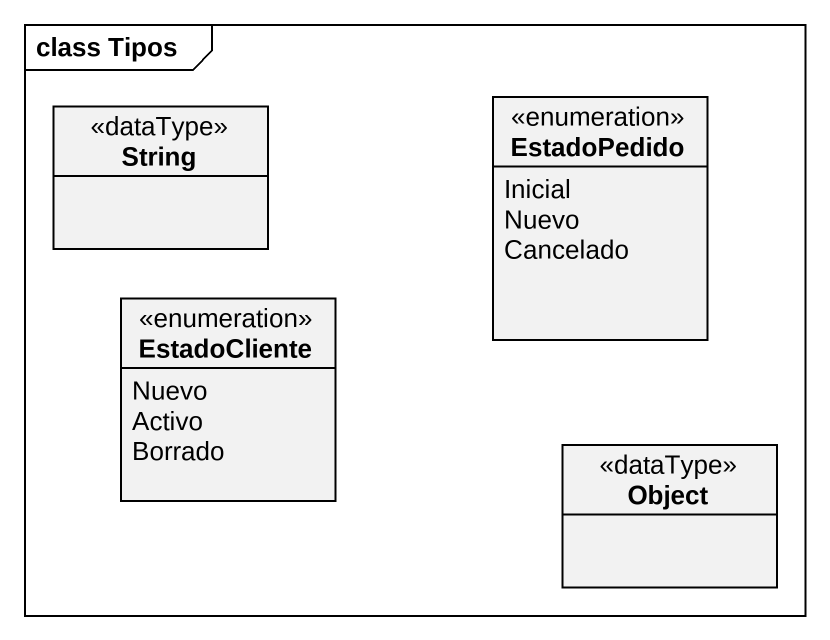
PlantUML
@startuml
mainframe class Tipos
hide circle
hide empty members
class String <<dataType>>
enum EstadoPedido {
  Inicial
  Nuevo
  Cancelado
}
enum EstadoCliente {
  Nuevo
  Activo
  Borrado
}
class "Object" as Object_ <<dataType>>
@enduml
